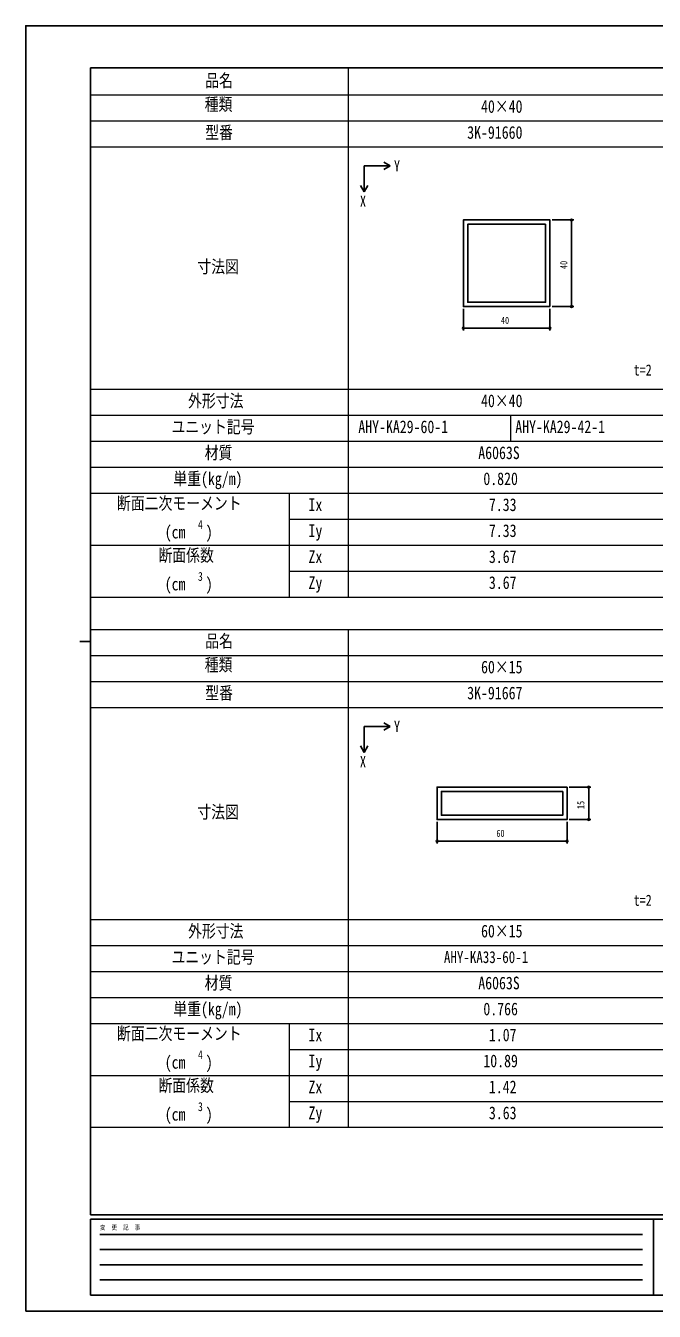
# Model space of a CAD drawing. Units: millimetres on the paper. Extents: x -420 to 420, y -297 to 297.
# Drawn here: x -420 to -130, y -297 to 297 of the extents above; entities that cross this region are included whole.
import ezdxf
from ezdxf.enums import TextEntityAlignment as Align

# ---------------------------------------------------------------- set-up
doc = ezdxf.new("R2010")
doc.units = ezdxf.units.MM
doc.layers.add('0-1_TABLE1', color=7, linetype='Continuous', lineweight=18)
for name, color, linetype in [('0-2_USER1', 3, 'Continuous'), ('0-3_YKK_11', 7, 'Continuous'), ('0-5_YKK_D', 6, 'Continuous'), ('0-6_YKK_ZWAK', 7, 'Continuous')]:
    doc.layers.add(name, color=color, linetype=linetype)
doc.styles.add('ＭＳ ゴシック', font='')
doc.styles.get('ＭＳ ゴシック').set_extended_font_data('MS Gothic')

msp = doc.modelspace()

# ---------------------------------------------------------------- linework, layer by layer
at = {"layer": '0-1_TABLE1'}
for p, q in [((-271.498, 277), (-271.498, 33)), ((-390.498, 265), (383.502, 265)), ((-390.498, 253), (383.502, 253)), ((-390.498, 241), (383.502, 241)), ((-390.498, 129), (383.502, 129)), ((-390.498, 117), (383.502, 117)), ((-196.498, 117), (-196.498, 105)), ((-390.498, 105), (383.502, 105)), ((-390.498, 93), (383.502, 93)), ((-390.498, 81), (383.502, 81)), ((-298.831, 81), (-298.831, 33)), ((-298.831, 69), (383.502, 69)), ((-390.498, 57), (383.502, 57)), ((-298.831, 45), (383.502, 45)), ((-390.498, 33), (383.502, 33)), ((-390.498, 18), (268.502, 18)), ((-271.498, 18), (-271.498, -212)), ((-390.498, 6), (268.502, 6)), ((-390.498, -6), (268.502, -6)), ((-390.498, -18), (268.502, -18)), ((-390.498, -116), (268.502, -116)), ((-390.498, -128), (268.502, -128)), ((-390.498, -140), (268.502, -140)), ((-390.498, -152), (268.502, -152)), ((-390.498, -164), (268.502, -164)), ((-298.831, -164), (-298.831, -212)), ((-298.831, -176), (268.502, -176)), ((-390.498, -188), (268.502, -188)), ((-298.831, -200), (268.502, -200)), ((-390.498, -212), (268.502, -212))]:
    msp.add_line(p, q, dxfattribs=at)
at = {"layer": '0-2_USER1'}
for p, q in [((-264.118, 232.226), (-252.118, 232.226)), ((-264.118, 232.226), (-264.118, 220.226)), ((-252.118, 232.226), (-255.118, 233.959)), ((-252.118, 232.226), (-255.118, 230.494)), ((-264.118, 220.226), (-265.85, 223.226)), ((-264.118, 220.226), (-262.386, 223.226)), ((-264.118, -26.774), (-252.118, -26.774)), ((-264.118, -26.774), (-264.118, -38.774)), ((-252.118, -26.774), (-255.118, -25.041)), ((-252.118, -26.774), (-255.118, -28.506)), ((-264.118, -38.774), (-265.85, -35.774)), ((-264.118, -38.774), (-262.386, -35.774))]:
    msp.add_line(p, q, dxfattribs=at)
at = {"layer": '0-3_YKK_11'}
for points in [[(-178.327, 167.231), (-178.327, 207.231), (-218.327, 207.231), (-218.327, 167.231)], [(-180.327, 205.231), (-216.327, 205.231), (-216.327, 169.231), (-180.327, 169.231)], [(-170.43, -54.794), (-230.43, -54.794), (-230.43, -69.794), (-170.43, -69.794)], [(-172.43, -56.794), (-228.43, -56.794), (-228.43, -67.794), (-172.43, -67.794)]]:
    msp.add_lwpolyline(points, close=True, dxfattribs=at)
at = {"layer": '0-5_YKK_D'}
for p, q in [((-177.327, 207.231), (-167.327, 207.231)), ((-168.327, 207.231), (-168.327, 167.231)), ((-177.327, 167.231), (-167.327, 167.231)), ((-218.327, 166.231), (-218.327, 156.231)), ((-178.327, 166.231), (-178.327, 156.231)), ((-178.327, 157.231), (-218.327, 157.231)), ((-169.43, -54.794), (-159.43, -54.794)), ((-160.43, -69.794), (-160.43, -54.794)), ((-230.43, -70.794), (-230.43, -80.794)), ((-170.43, -70.794), (-170.43, -80.794)), ((-169.43, -69.794), (-159.43, -69.794)), ((-170.43, -79.794), (-230.43, -79.794))]:
    msp.add_line(p, q, dxfattribs=at)
for centre in [(-168.327, 207.231), (-168.327, 167.231), (-218.327, 157.231), (-178.327, 157.231), (-160.43, -54.794), (-160.43, -69.794), (-230.43, -79.794), (-170.43, -79.794)]:
    msp.add_circle(centre, 0.425, dxfattribs=at)
at = {"layer": '0-6_YKK_ZWAK'}
for p, q in [((389.502, 277.5), (-390.498, 277.5)), ((-390.498, -252.5), (-390.498, 277.5)), ((-395.498, 12.5), (-390.498, 12.5)), ((389.502, -252.5), (-390.498, -252.5)), ((-130.498, -254.5), (-390.498, -254.5)), ((-390.498, -289.5), (-390.498, -254.5)), ((-130.498, -254.5), (-130.498, -289.5)), ((-0.498, -254.5), (-130.498, -254.5)), ((-386.248, -261.5), (-135.498, -261.5)), ((-386.248, -268.5), (-135.498, -268.5)), ((-386.248, -275.5), (-135.498, -275.5)), ((-386.248, -282.5), (-135.498, -282.5)), ((-390.498, -289.5), (-130.498, -289.5)), ((-130.498, -289.5), (-0.498, -289.5))]:
    msp.add_line(p, q, dxfattribs=at)
msp.add_lwpolyline([(-420.5, -297), (420.5, -297), (420.5, 297), (-420.5, 297)], close=True, dxfattribs=at)

# ---------------------------------------------------------------- texts
at = {"layer": '0-1_TABLE1', "style": 'ＭＳ ゴシック', "width": 0.8}
for s, height, p in [('品名', 5.865, (-337.611, 267)), ('種類', 5.865, (-337.825, 256)), ('40×40', 5.865, (-210.151, 255)), ('型番', 5.865, (-337.575, 243)), ('3K-91660', 5.865, (-216.551, 243)), ('寸法図', 5.865, (-341.201, 181)), ('t=2', 5.132, (-139.683, 133.82)), ('外形寸法', 5.865, (-345.505, 119)), ('40×40', 5.865, (-210.151, 119)), ('ユニット記号', 5.865, (-353.185, 107)), ('AHY-KA29-60-1', 5.865, (-266.851, 107)), ('AHY-KA29-42-1', 5.865, (-194.351, 107)), ('材質', 5.865, (-337.825, 95)), ('A6063S', 5.865, (-211.431, 95)), ('単重(㎏/m)', 5.865, (-352.331, 83)), ('0.820', 5.865, (-209.085, 83)), ('断面二次モーメント', 5.865, (-378.371, 71.667)), ('Ix', 5.865, (-289.858, 71)), ('7.33', 5.865, (-206.525, 71)), ('(cm', 5.865, (-356.27, 58.333)), ('4', 4.106, (-340.91, 63.267)), (')', 5.865, (-337.326, 58.333)), ('Iy', 5.865, (-289.858, 59)), ('7.33', 5.865, (-206.525, 59)), ('断面係数', 5.865, (-359.171, 47.667)), ('Zx', 5.865, (-289.858, 47)), ('3.67', 5.865, (-206.525, 47)), ('(cm', 5.865, (-356.27, 34.333)), ('3', 4.106, (-340.91, 39.267)), (')', 5.865, (-337.326, 34.333)), ('Zy', 5.865, (-289.858, 35)), ('3.67', 5.865, (-206.525, 35)), ('品名', 5.865, (-337.611, 8)), ('種類', 5.865, (-337.825, -3)), ('60×15', 5.865, (-210.151, -4)), ('型番', 5.865, (-337.575, -16)), ('3K-91667', 5.865, (-216.551, -16)), ('寸法図', 5.865, (-341.201, -71)), ('t=2', 5.132, (-139.683, -111.18)), ('外形寸法', 5.865, (-345.505, -126)), ('60×15', 5.865, (-210.151, -126)), ('ユニット記号', 5.865, (-353.185, -138)), ('AHY-KA33-60-1', 5.499, (-227.298, -137.75)), ('材質', 5.865, (-337.825, -150)), ('A6063S', 5.865, (-211.431, -150)), ('単重(㎏/m)', 5.865, (-352.331, -162)), ('0.766', 5.865, (-209.085, -162)), ('断面二次モーメント', 5.865, (-378.371, -173.333)), ('Ix', 5.865, (-289.858, -174)), ('1.07', 5.865, (-206.525, -174)), ('4', 4.106, (-340.91, -181.733)), ('(cm', 5.865, (-356.27, -186.667)), (')', 5.865, (-337.326, -186.667)), ('Iy', 5.865, (-289.858, -186)), ('10.89', 5.865, (-209.085, -186)), ('断面係数', 5.865, (-359.171, -197.333)), ('Zx', 5.865, (-289.858, -198)), ('1.42', 5.865, (-206.525, -198)), ('3', 4.106, (-340.91, -205.733)), ('(cm', 5.865, (-356.27, -210.667)), (')', 5.865, (-337.326, -210.667)), ('Zy', 5.865, (-289.858, -210)), ('3.63', 5.865, (-206.525, -210))]:
    msp.add_text(s, height=height, dxfattribs=at).set_placement(p, align=Align.BOTTOM_LEFT)
at = {"layer": '0-2_USER1', "style": 'ＭＳ ゴシック', "width": 0.8}
for s, p in [('Y', (-250.379, 228.162)), ('X', (-266.092, 211.847)), ('Y', (-250.379, -30.838)), ('X', (-266.092, -47.153))]:
    msp.add_text(s, height=5.132, dxfattribs=at).set_placement(p, align=Align.BOTTOM_LEFT)
at = {"layer": '0-5_YKK_D', "style": 'ＭＳ ゴシック', "width": 0.8}
for s, p in [('40', (-169.327, 184.591)), ('15', (-161.43, -64.934))]:
    msp.add_text(s, height=3.299, rotation=90, dxfattribs=at).set_placement(p, align=Align.BOTTOM_LEFT)
for s, p in [('40', (-200.967, 158.231)), ('60', (-203.07, -78.794))]:
    msp.add_text(s, height=3.299, dxfattribs=at).set_placement(p, align=Align.BOTTOM_LEFT)
at = {"layer": '0-6_YKK_ZWAK', "style": 'ＭＳ ゴシック', "width": 0.8}
msp.add_text('変  更  記  事', height=2.199, dxfattribs=at).set_placement((-386.131, -260), align=Align.BOTTOM_LEFT)

doc.saveas('drawing.dxf')
